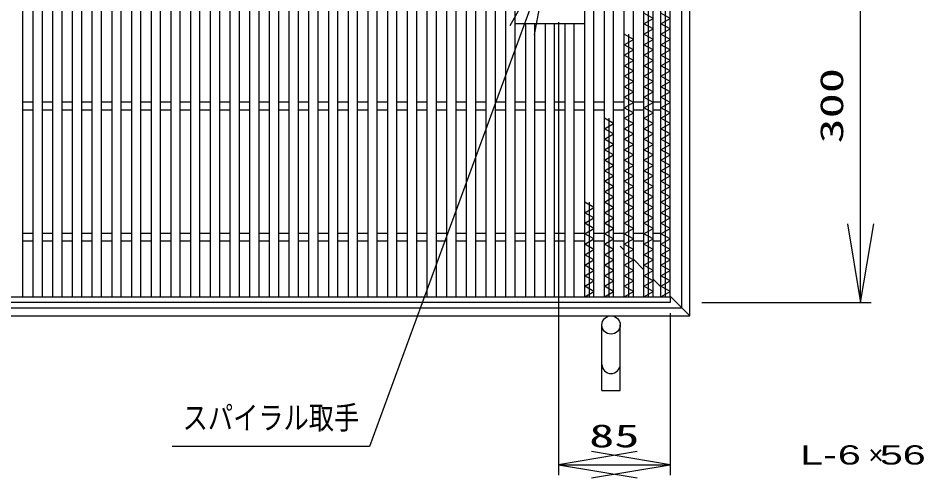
# Model space of a CAD drawing. Units: millimetres at full size, sheet at 1:8. Extents: x -1456 to 1389, y -1026 to 839.
# Drawn here: x -934 to -245, y -315 to 35 of the extents above; entities that cross this region are included whole.
import ezdxf
from ezdxf.enums import TextEntityAlignment as Align

# ---------------------------------------------------------------- set-up
doc = ezdxf.new("R2010")
doc.units = ezdxf.units.MM
doc.header["$LTSCALE"] = 8
for name, color, linetype, lineweight in [('16', 3, 'Continuous', 25), ('17', 2, 'Continuous', 25), ('19', 6, 'Continuous', 25), ('22', 4, 'Continuous', 25)]:
    doc.layers.add(name, color=color, linetype=linetype, lineweight=lineweight)
doc.styles.add('ベクトル', font='')
doc.styles.add('ＭＳ ゴシック', font='')
doc.styles.get('ベクトル').set_extended_font_data('ベクトル')
doc.styles.get('ＭＳ ゴシック').set_extended_font_data('MS Gothic')

# ---------------------------------------------------------------- blocks, each defined once
blk = doc.blocks.new('open_arrow')
at = {"color": 0, "linetype": 'Continuous', "lineweight": -2}
blk.add_lwpolyline([(7.5, 1.25), (0, 0), (7.5, -1.25)], dxfattribs=at)

msp = doc.modelspace()

# ---------------------------------------------------------------- linework, layer by layer
at = {"layer": '16'}
for p, q in [((-931, -177), (-931, 414)), ((-923, -177), (-923, 414)), ((-916, -177), (-916, 414)), ((-908, -177), (-908, 414)), ((-901, -177), (-901, 414)), ((-893, -177), (-893, 414)), ((-886, -177), (-886, 414)), ((-878, -177), (-878, 414)), ((-871, -177), (-871, 414)), ((-863, -177), (-863, 414)), ((-856, -177), (-856, 414)), ((-848, -177), (-848, 414)), ((-841, -177), (-841, 414)), ((-833, -177), (-833, 414)), ((-826, -177), (-826, 414)), ((-818, -177), (-818, 414)), ((-811, -177), (-811, 414)), ((-803, -177), (-803, 414)), ((-796, -177), (-796, 414)), ((-788, -177), (-788, 414)), ((-781, -177), (-781, 414)), ((-773, -177), (-773, 414)), ((-766, -177), (-766, 414)), ((-758, -177), (-758, 414)), ((-751, -177), (-751, 414)), ((-743, -177), (-743, 414)), ((-736, -177), (-736, 414)), ((-728, -177), (-728, 414)), ((-721, -177), (-721, 414)), ((-713, -177), (-713, 414)), ((-706, -177), (-706, 414)), ((-698, -177), (-698, 414)), ((-691, -177), (-691, 414)), ((-683, -177), (-683, 414)), ((-676, -177), (-676, 414)), ((-668, -177), (-668, 414)), ((-661, -177), (-661, 414)), ((-653, -177), (-653, 414)), ((-646, -177), (-646, 414)), ((-638, -177), (-638, 414)), ((-631, -177), (-631, 414)), ((-623, -177), (-623, 414)), ((-616, -177), (-616, 414)), ((-608, -177), (-608, 414)), ((-601, -177), (-601, 414)), ((-593, -177), (-593, 414)), ((-586, -177), (-586, 414)), ((-578, -177), (-578, 414)), ((-571, -177), (-571, 414)), ((-563, -177), (-563, 414)), ((-556, -177), (-556, 414)), ((-503, -177), (-503, 414)), ((-496, -177), (-496, 414)), ((-488, -177), (-488, 414)), ((-481, -177), (-481, 414)), ((-473, -177), (-473, 414)), ((-466, -177), (-466, 414)), ((-458, -177), (-458, 414)), ((-451, -177), (-451, 414)), ((-445, -177), (-445, 414)), ((-438, -177), (-438, 414)), ((-441.5, -177), (-441.5, 151)), ((-454.5, -177), (-454.5, 87)), ((-451, 35), (-458, 39)), ((-458, 31), (-451, 35)), ((-438, 35), (-445, 39)), ((-445, 31), (-438, 35)), ((-548, -177), (-548, 31)), ((-541, -177), (-541, 31)), ((-533, -177), (-533, 31)), ((-526, -177), (-526, 31)), ((-518, -177), (-518, 31)), ((-511, -177), (-511, 31)), ((-451, 27), (-458, 31)), ((-438, 27), (-445, 31)), ((-466, 19), (-473, 23)), ((-469.5, -177), (-469.5, 23)), ((-458, 23), (-451, 27)), ((-451, 19), (-458, 23)), ((-445, 23), (-438, 27)), ((-438, 19), (-445, 23)), ((-473, 15), (-466, 19)), ((-466, 11), (-473, 15)), ((-458, 15), (-451, 19)), ((-451, 11), (-458, 15)), ((-445, 15), (-438, 19)), ((-438, 11), (-445, 15)), ((-473, 7), (-466, 11)), ((-466, 3), (-473, 7)), ((-458, 7), (-451, 11)), ((-451, 3), (-458, 7)), ((-445, 7), (-438, 11)), ((-438, 3), (-445, 7)), ((-473, -1), (-466, 3)), ((-458, -1), (-451, 3)), ((-445, -1), (-438, 3)), ((-466, -5), (-473, -1)), ((-473, -9), (-466, -5)), ((-451, -5), (-458, -1)), ((-458, -9), (-451, -5)), ((-438, -5), (-445, -1)), ((-445, -9), (-438, -5)), ((-466, -13), (-473, -9)), ((-473, -17), (-466, -13)), ((-451, -13), (-458, -9)), ((-458, -17), (-451, -13)), ((-438, -13), (-445, -9)), ((-445, -17), (-438, -13)), ((-466, -21), (-473, -17)), ((-451, -21), (-458, -17)), ((-438, -21), (-445, -17)), ((-473, -25), (-466, -21)), ((-466, -29), (-473, -25)), ((-458, -25), (-451, -21)), ((-451, -29), (-458, -25)), ((-445, -25), (-438, -21)), ((-438, -29), (-445, -25)), ((-931, -28.5), (-923, -28.5)), ((-916, -28.5), (-908, -28.5)), ((-901, -28.5), (-893, -28.5)), ((-886, -28.5), (-878, -28.5)), ((-871, -28.5), (-863, -28.5)), ((-856, -28.5), (-848, -28.5)), ((-841, -28.5), (-833, -28.5)), ((-826, -28.5), (-818, -28.5)), ((-811, -28.5), (-803, -28.5)), ((-796, -28.5), (-788, -28.5)), ((-781, -28.5), (-773, -28.5)), ((-766, -28.5), (-758, -28.5)), ((-751, -28.5), (-743, -28.5)), ((-736, -28.5), (-728, -28.5)), ((-721, -28.5), (-713, -28.5)), ((-706, -28.5), (-698, -28.5)), ((-691, -28.5), (-683, -28.5)), ((-676, -28.5), (-668, -28.5)), ((-661, -28.5), (-653, -28.5)), ((-646, -28.5), (-638, -28.5)), ((-631, -28.5), (-623, -28.5)), ((-616, -28.5), (-608, -28.5)), ((-601, -28.5), (-593, -28.5)), ((-586, -28.5), (-578, -28.5)), ((-571, -28.5), (-563, -28.5)), ((-556, -28.5), (-548, -28.5)), ((-541, -28.5), (-533, -28.5)), ((-526, -28.5), (-518, -28.5)), ((-511, -28.5), (-503, -28.5)), ((-496, -28.5), (-488, -28.5)), ((-481, -28.5), (-473, -28.5)), ((-473, -33), (-466, -29)), ((-466, -37), (-473, -33)), ((-466, -28.5), (-458, -28.5)), ((-458, -33), (-451, -29)), ((-451, -37), (-458, -33)), ((-451, -28.5), (-445, -28.5)), ((-445, -33), (-438, -29)), ((-438, -37), (-445, -33)), ((-931, -34.5), (-923, -34.5)), ((-916, -34.5), (-908, -34.5)), ((-901, -34.5), (-893, -34.5)), ((-886, -34.5), (-878, -34.5)), ((-871, -34.5), (-863, -34.5)), ((-856, -34.5), (-848, -34.5)), ((-841, -34.5), (-833, -34.5)), ((-826, -34.5), (-818, -34.5)), ((-811, -34.5), (-803, -34.5)), ((-796, -34.5), (-788, -34.5)), ((-781, -34.5), (-773, -34.5)), ((-766, -34.5), (-758, -34.5)), ((-751, -34.5), (-743, -34.5)), ((-736, -34.5), (-728, -34.5)), ((-721, -34.5), (-713, -34.5)), ((-706, -34.5), (-698, -34.5)), ((-691, -34.5), (-683, -34.5)), ((-676, -34.5), (-668, -34.5)), ((-661, -34.5), (-653, -34.5)), ((-646, -34.5), (-638, -34.5)), ((-631, -34.5), (-623, -34.5)), ((-616, -34.5), (-608, -34.5)), ((-601, -34.5), (-593, -34.5)), ((-586, -34.5), (-578, -34.5)), ((-571, -34.5), (-563, -34.5)), ((-556, -34.5), (-548, -34.5)), ((-541, -34.5), (-533, -34.5)), ((-526, -34.5), (-518, -34.5)), ((-511, -34.5), (-503, -34.5)), ((-496, -34.5), (-488, -34.5)), ((-481, -45), (-488, -41)), ((-484.5, -177), (-484.5, -41)), ((-481, -34.5), (-473, -34.5)), ((-473, -41), (-466, -37)), ((-466, -45), (-473, -41)), ((-466, -34.5), (-458, -34.5)), ((-458, -41), (-451, -37)), ((-451, -45), (-458, -41)), ((-451, -34.5), (-445, -34.5)), ((-445, -41), (-438, -37)), ((-438, -45), (-445, -41)), ((-488, -49), (-481, -45)), ((-473, -49), (-466, -45)), ((-458, -49), (-451, -45)), ((-445, -49), (-438, -45)), ((-481, -53), (-488, -49)), ((-488, -57), (-481, -53)), ((-466, -53), (-473, -49)), ((-473, -57), (-466, -53)), ((-451, -53), (-458, -49)), ((-458, -57), (-451, -53)), ((-438, -53), (-445, -49)), ((-445, -57), (-438, -53)), ((-481, -61), (-488, -57)), ((-488, -65), (-481, -61)), ((-466, -61), (-473, -57)), ((-473, -65), (-466, -61)), ((-451, -61), (-458, -57)), ((-458, -65), (-451, -61)), ((-438, -61), (-445, -57)), ((-445, -65), (-438, -61)), ((-481, -69), (-488, -65)), ((-466, -69), (-473, -65)), ((-451, -69), (-458, -65)), ((-438, -69), (-445, -65)), ((-488, -73), (-481, -69)), ((-481, -77), (-488, -73)), ((-473, -73), (-466, -69)), ((-466, -77), (-473, -73)), ((-458, -73), (-451, -69)), ((-451, -77), (-458, -73)), ((-445, -73), (-438, -69)), ((-438, -77), (-445, -73)), ((-488, -81), (-481, -77)), ((-481, -85), (-488, -81)), ((-473, -81), (-466, -77)), ((-466, -85), (-473, -81)), ((-458, -81), (-451, -77)), ((-451, -85), (-458, -81)), ((-445, -81), (-438, -77)), ((-438, -85), (-445, -81)), ((-488, -89), (-481, -85)), ((-481, -93), (-488, -89)), ((-473, -89), (-466, -85)), ((-466, -93), (-473, -89)), ((-458, -89), (-451, -85)), ((-451, -93), (-458, -89)), ((-445, -89), (-438, -85)), ((-438, -93), (-445, -89)), ((-488, -97), (-481, -93)), ((-473, -97), (-466, -93)), ((-458, -97), (-451, -93)), ((-445, -97), (-438, -93)), ((-481, -101), (-488, -97)), ((-488, -105), (-481, -101)), ((-466, -101), (-473, -97)), ((-473, -105), (-466, -101)), ((-451, -101), (-458, -97)), ((-458, -105), (-451, -101)), ((-438, -101), (-445, -97)), ((-445, -105), (-438, -101)), ((-496, -109), (-503, -105)), ((-503, -113), (-496, -109)), ((-499.5, -177), (-499.5, -105)), ((-481, -109), (-488, -105)), ((-488, -113), (-481, -109)), ((-466, -109), (-473, -105)), ((-473, -113), (-466, -109)), ((-451, -109), (-458, -105)), ((-458, -113), (-451, -109)), ((-438, -109), (-445, -105)), ((-445, -113), (-438, -109)), ((-496, -117), (-503, -113)), ((-503, -121), (-496, -117)), ((-481, -117), (-488, -113)), ((-488, -121), (-481, -117)), ((-466, -117), (-473, -113)), ((-473, -121), (-466, -117)), ((-451, -117), (-458, -113)), ((-458, -121), (-451, -117)), ((-438, -117), (-445, -113)), ((-445, -121), (-438, -117)), ((-496, -125), (-503, -121)), ((-481, -125), (-488, -121)), ((-466, -125), (-473, -121)), ((-451, -125), (-458, -121)), ((-438, -125), (-445, -121)), ((-931, -128.5), (-923, -128.5)), ((-916, -128.5), (-908, -128.5)), ((-901, -128.5), (-893, -128.5)), ((-886, -128.5), (-878, -128.5)), ((-871, -128.5), (-863, -128.5)), ((-856, -128.5), (-848, -128.5)), ((-841, -128.5), (-833, -128.5)), ((-826, -128.5), (-818, -128.5)), ((-811, -128.5), (-803, -128.5)), ((-796, -128.5), (-788, -128.5)), ((-781, -128.5), (-773, -128.5)), ((-766, -128.5), (-758, -128.5)), ((-751, -128.5), (-743, -128.5)), ((-736, -128.5), (-728, -128.5)), ((-721, -128.5), (-713, -128.5)), ((-706, -128.5), (-698, -128.5)), ((-691, -128.5), (-683, -128.5)), ((-676, -128.5), (-668, -128.5)), ((-661, -128.5), (-653, -128.5)), ((-646, -128.5), (-638, -128.5)), ((-631, -128.5), (-623, -128.5)), ((-616, -128.5), (-608, -128.5)), ((-601, -128.5), (-593, -128.5)), ((-586, -128.5), (-578, -128.5)), ((-571, -128.5), (-563, -128.5)), ((-556, -128.5), (-548, -128.5)), ((-541, -128.5), (-533, -128.5)), ((-526, -128.5), (-518, -128.5)), ((-511, -128.5), (-503, -128.5)), ((-503, -129), (-496, -125)), ((-496, -133), (-503, -129)), ((-496, -128.5), (-488, -128.5)), ((-488, -129), (-481, -125)), ((-481, -133), (-488, -129)), ((-481, -128.5), (-473, -128.5)), ((-473, -129), (-466, -125)), ((-466, -133), (-473, -129)), ((-466, -128.5), (-458, -128.5)), ((-458, -129), (-451, -125)), ((-451, -133), (-458, -129)), ((-451, -128.5), (-445, -128.5)), ((-445, -129), (-438, -125)), ((-438, -133), (-445, -129)), ((-931, -134.5), (-923, -134.5)), ((-916, -134.5), (-908, -134.5)), ((-901, -134.5), (-893, -134.5)), ((-886, -134.5), (-878, -134.5)), ((-871, -134.5), (-863, -134.5)), ((-856, -134.5), (-848, -134.5)), ((-841, -134.5), (-833, -134.5)), ((-826, -134.5), (-818, -134.5)), ((-811, -134.5), (-803, -134.5)), ((-796, -134.5), (-788, -134.5)), ((-781, -134.5), (-773, -134.5)), ((-766, -134.5), (-758, -134.5)), ((-751, -134.5), (-743, -134.5)), ((-736, -134.5), (-728, -134.5)), ((-721, -134.5), (-713, -134.5)), ((-706, -134.5), (-698, -134.5)), ((-691, -134.5), (-683, -134.5)), ((-676, -134.5), (-668, -134.5)), ((-661, -134.5), (-653, -134.5)), ((-646, -134.5), (-638, -134.5)), ((-631, -134.5), (-623, -134.5)), ((-616, -134.5), (-608, -134.5)), ((-601, -134.5), (-593, -134.5)), ((-586, -134.5), (-578, -134.5)), ((-571, -134.5), (-563, -134.5)), ((-556, -134.5), (-548, -134.5)), ((-541, -134.5), (-533, -134.5)), ((-526, -134.5), (-518, -134.5)), ((-511, -134.5), (-503, -134.5)), ((-503, -137), (-496, -133)), ((-496, -141), (-503, -137)), ((-496, -134.5), (-488, -134.5)), ((-488, -137), (-481, -133)), ((-481, -141), (-488, -137)), ((-481, -134.5), (-473, -134.5)), ((-473, -137), (-466, -133)), ((-466, -141), (-473, -137)), ((-466, -134.5), (-458, -134.5)), ((-458, -137), (-451, -133)), ((-451, -141), (-458, -137)), ((-451, -134.5), (-445, -134.5)), ((-445, -137), (-438, -133)), ((-438, -141), (-445, -137)), ((-503, -145), (-496, -141)), ((-488, -145), (-481, -141)), ((-473, -145), (-466, -141)), ((-458, -145), (-451, -141)), ((-445, -145), (-438, -141)), ((-496, -149), (-503, -145)), ((-503, -153), (-496, -149)), ((-481, -149), (-488, -145)), ((-488, -153), (-481, -149)), ((-466, -149), (-473, -145)), ((-473, -153), (-466, -149)), ((-451, -149), (-458, -145)), ((-458, -153), (-451, -149)), ((-438, -149), (-445, -145)), ((-445, -153), (-438, -149)), ((-496, -157), (-503, -153)), ((-503, -161), (-496, -157)), ((-481, -157), (-488, -153)), ((-488, -161), (-481, -157)), ((-466, -157), (-473, -153)), ((-473, -161), (-466, -157)), ((-451, -157), (-458, -153)), ((-458, -161), (-451, -157)), ((-438, -157), (-445, -153)), ((-445, -161), (-438, -157)), ((-496, -165), (-503, -161)), ((-503, -169), (-496, -165)), ((-481, -165), (-488, -161)), ((-488, -169), (-481, -165)), ((-466, -165), (-473, -161)), ((-473, -169), (-466, -165)), ((-451, -165), (-458, -161)), ((-458, -169), (-451, -165)), ((-438, -165), (-445, -161)), ((-445, -169), (-438, -165)), ((-496, -173), (-503, -169)), ((-481, -173), (-488, -169)), ((-466, -173), (-473, -169)), ((-451, -173), (-458, -169)), ((-438, -173), (-445, -169)), ((-1028, -177), (-438, -177)), ((-938, -177), (-931, -177)), ((-923, -177), (-916, -177)), ((-908, -177), (-901, -177)), ((-893, -177), (-886, -177)), ((-878, -177), (-871, -177)), ((-863, -177), (-856, -177)), ((-848, -177), (-841, -177)), ((-833, -177), (-826, -177)), ((-818, -177), (-811, -177)), ((-803, -177), (-796, -177)), ((-788, -177), (-781, -177)), ((-773, -177), (-766, -177)), ((-758, -177), (-751, -177)), ((-743, -177), (-736, -177)), ((-728, -177), (-721, -177)), ((-713, -177), (-706, -177)), ((-698, -177), (-691, -177)), ((-683, -177), (-676, -177)), ((-668, -177), (-661, -177)), ((-653, -177), (-646, -177)), ((-638, -177), (-631, -177)), ((-623, -177), (-616, -177)), ((-608, -177), (-601, -177)), ((-593, -177), (-586, -177)), ((-578, -177), (-571, -177)), ((-563, -177), (-556, -177)), ((-548, -177), (-541, -177)), ((-533, -177), (-526, -177)), ((-518, -177), (-511, -177)), ((-503, -177), (-496, -173)), ((-503, -177), (-496, -177)), ((-488, -177), (-481, -173)), ((-488, -177), (-481, -177)), ((-473, -177), (-466, -173)), ((-473, -177), (-466, -177)), ((-458, -177), (-451, -173)), ((-458, -177), (-451, -177)), ((-445, -177), (-438, -173)), ((-445, -177), (-438, -177)), ((-438, -177), (-438, -181.5)), ((-438, -181.5), (-1028, -181.5))]:
    msp.add_line(p, q, dxfattribs=at)
at = {"layer": '17', "color": 3}
msp.add_line((-503, 31), (-556, 31), dxfattribs=at)
at = {"layer": '19'}
for p, q in [((-423, -191.5), (-423, 428.5)), ((-429, -185.5), (-429, 422.5)), ((-473, -141.5), (-476, -138.5)), ((-458, -156.5), (-466, -148.5)), ((-445, -169.5), (-451, -163.5)), ((-423, -191.5), (-438, -176.5)), ((-1037, -185.5), (-429, -185.5)), ((-1043, -191.5), (-423, -191.5)), ((-490, -248.5), (-490, -198.5)), ((-476, -248.5), (-476, -198.5)), ((-490, -248.5), (-476, -248.5))]:
    msp.add_line(p, q, dxfattribs=at)
msp.add_circle((-483, -198.5), 7, dxfattribs=at)
msp.add_arc((-483, -228.5), 7, 180, 0, dxfattribs=at)
at = {"layer": '22'}
for p, q in [((-292.941, -181.5), (-292.941, 118.5)), ((-523, 32.219), (-523, -312.995)), ((-413.738, -181.5), (-284.941, -181.5)), ((-438, -189.5), (-438, -312.995)), ((-523, -304.995), (-438, -304.995))]:
    msp.add_line(p, q, dxfattribs=at)
msp.add_lwpolyline([(-530, 82.316), (-666.811, -291.204), (-817.211, -291.204)], dxfattribs=at)

# ---------------------------------------------------------------- block references
at = {"layer": '22', "xscale": 8, "yscale": 8}
for p, rotation in [((-530, 82.316), 249.9), ((-292.941, -181.5), 90), ((-438, -304.995), 180)]:
    msp.add_blockref('open_arrow', p, dxfattribs=dict(at, rotation=rotation))
msp.add_blockref('open_arrow', (-523, -304.995), dxfattribs=at)

# ---------------------------------------------------------------- texts
at = {"layer": '22', "style": 'ＭＳ ゴシック', "width": 1.6}
msp.add_text('300', height=17.6, rotation=90, dxfattribs=at).set_placement((-300.941, -31.5), align=Align.BOTTOM_CENTER)
at = {"layer": '22', "style": 'ＭＳ ゴシック', "width": 0.8}
msp.add_text('スパイラル取手', height=17.6, dxfattribs=at).set_placement((-809.211, -283.204), align=Align.BOTTOM_LEFT)
at = {"layer": '22', "style": 'ＭＳ ゴシック', "width": 1.6}
msp.add_text('85', height=17.6, dxfattribs=at).set_placement((-480.5, -296.995), align=Align.BOTTOM_CENTER)
at = {"layer": '22', "color": 2, "style": 'ベクトル', "width": 1.6}
for s, p in [('L-', (-339, -297.5)), (' 6 ', (-319, -297.5)), (' 56 ', (-287, -297.5))]:
    msp.add_text(s, height=14.66, dxfattribs=at).set_placement(p, align=Align.MIDDLE_LEFT)
at = {"layer": '22', "color": 2, "style": 'ベクトル'}
msp.add_text('×', height=14.66, dxfattribs=at).set_placement((-287, -297.5), align=Align.MIDDLE_LEFT)

doc.saveas('drawing.dxf')
